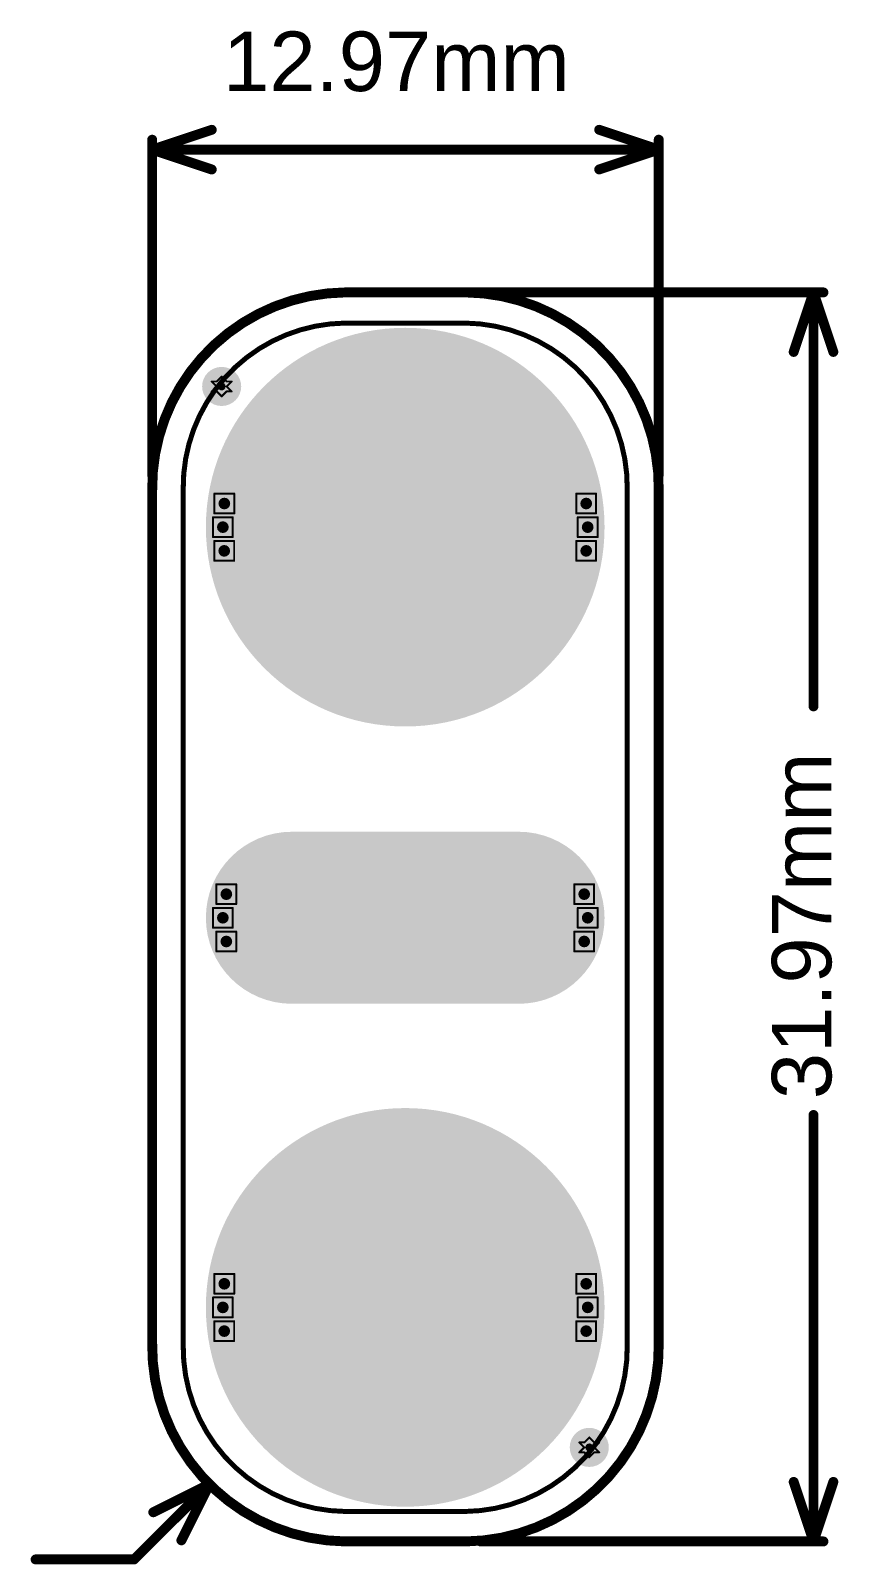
# Model space of a CAD drawing. Header units: inches. Extents: x -3.6 to 9.2, y -0.2 to 3.4.
# Drawn here: x -0.563 to 0.251, y -0.118 to 1.428 of the extents above; entities that cross this region are included whole.
import ezdxf

# ---------------------------------------------------------------- set-up
doc = ezdxf.new("R2010")
doc.units = ezdxf.units.IN
doc.header["$MEASUREMENT"] = 0
for name, color, linetype in [('Board Outline', 216, 'Continuous'), ('Bottom Layer', 5, 'Continuous'), ('Bottom Overlay', 54, 'Continuous'), ('Bottom Paste', 16, 'Continuous'), ('Bottom Solder', 6, 'Continuous'), ('Dimension', 6, 'Continuous'), ('Drill Drawing', 1, 'Continuous'), ('Pad Holes', 156, 'Continuous'), ('Top Layer', 1, 'Continuous'), ('Top Overlay', 2, 'Continuous'), ('Top Paste', 8, 'Continuous'), ('Top Solder', 216, 'Continuous'), ('Via Holes', 16, 'Continuous')]:
    doc.layers.add(name, color=color, linetype=linetype)
doc.styles.add('Arial', font='', dxfattribs={"height": 0.2})
doc.styles.get('Arial').set_extended_font_data('Arial')

# ---------------------------------------------------------------- blocks, each defined once
blk = doc.blocks.new('_EMG________B_1')
at = {"layer": 'Bottom Layer'}
h = blk.add_hatch(color=5, dxfattribs=at)
edge = h.paths.add_edge_path()
edge.add_arc((0, 0.3932), 0.1969, 0, 360)
h = blk.add_hatch(color=5, dxfattribs=at)
edge = h.paths.add_edge_path()
edge.add_arc((-0.1142, 0.0005), 0.0827, 90, 270)
edge.add_line((-0.1142, -0.0822), (0.1142, -0.0822))
edge.add_arc((0.1142, 0.0005), 0.0827, 270, 450)
edge.add_line((0.1142, 0.0832), (-0.1142, 0.0832))
h = blk.add_hatch(color=5, dxfattribs=at)
edge = h.paths.add_edge_path()
edge.add_arc((0, -0.3932), 0.1969, 0, 360)
at = {"layer": 'Bottom Paste'}
h = blk.add_hatch(color=16, dxfattribs=at)
edge = h.paths.add_edge_path()
edge.add_arc((0, 0.3932), 0.1969, 0, 360)
h = blk.add_hatch(color=16, dxfattribs=at)
edge = h.paths.add_edge_path()
edge.add_arc((-0.1142, 0.0005), 0.0827, 90, 270)
edge.add_line((-0.1142, -0.0822), (0.1142, -0.0822))
edge.add_arc((0.1142, 0.0005), 0.0827, 270, 450)
edge.add_line((0.1142, 0.0832), (-0.1142, 0.0832))
h = blk.add_hatch(color=16, dxfattribs=at)
edge = h.paths.add_edge_path()
edge.add_arc((0, -0.3932), 0.1969, 0, 360)
at = {"layer": 'Bottom Solder'}
h = blk.add_hatch(color=6, dxfattribs=at)
edge = h.paths.add_edge_path()
edge.add_arc((0, 0.3932), 0.2009, 0, 360)
h = blk.add_hatch(color=6, dxfattribs=at)
edge = h.paths.add_edge_path()
edge.add_arc((-0.1142, 0.0005), 0.0867, 90, 270)
edge.add_line((-0.1142, -0.0862), (0.1142, -0.0862))
edge.add_arc((0.1142, 0.0005), 0.0867, 270, 450)
edge.add_line((0.1142, 0.0872), (-0.1142, 0.0872))
h = blk.add_hatch(color=6, dxfattribs=at)
edge = h.paths.add_edge_path()
edge.add_arc((0, -0.3932), 0.2009, 0, 360)
at = {"layer": 'Bottom Overlay', "const_width": 0.005}
for points in [[(-0.2237, 0.4317, -0.414214), (-0.0603, 0.5989)], [(0.0603, 0.5989, -0.414214), (0.2238, 0.4317)], [(-0.0603, -0.5989, -0.414214), (-0.2237, -0.4317)], [(0.2238, -0.4317, -0.414214), (0.0603, -0.5989)]]:
    blk.add_lwpolyline(points, format="xyb", dxfattribs=at)
for points in [[(0.0603, 0.5989), (-0.0603, 0.5989)], [(-0.2237, 0.4317), (-0.2237, -0.4317)], [(0.2238, 0.4317), (0.2238, -0.4317)], [(0.0603, -0.5989), (-0.0603, -0.5989)]]:
    blk.add_lwpolyline(points, dxfattribs=at)
at = {"layer": 'Bottom Overlay', "const_width": 0.0025}
for points in [[(-0.0615, 0.5989, 1), (-0.059, 0.5989, 1)], [(-0.0615, 0.5989, 1), (-0.059, 0.5989, 1)], [(0.059, 0.5989, 1), (0.0615, 0.5989, 1)], [(0.059, 0.5989, 1), (0.0615, 0.5989, 1)], [(-0.225, 0.4317, 1), (-0.2225, 0.4317, 1)], [(-0.225, 0.4317, 1), (-0.2225, 0.4317, 1)], [(0.2225, 0.4317, 1), (0.225, 0.4317, 1)], [(0.2225, 0.4317, 1), (0.225, 0.4317, 1)], [(-0.225, -0.4317, 1), (-0.2225, -0.4317, 1)], [(-0.225, -0.4317, 1), (-0.2225, -0.4317, 1)], [(0.2225, -0.4317, 1), (0.225, -0.4317, 1)], [(0.2225, -0.4317, 1), (0.225, -0.4317, 1)], [(-0.0615, -0.5989, 1), (-0.059, -0.5989, 1)], [(-0.0615, -0.5989, 1), (-0.059, -0.5989, 1)], [(0.059, -0.5989, 1), (0.0615, -0.5989, 1)], [(0.059, -0.5989, 1), (0.0615, -0.5989, 1)]]:
    blk.add_lwpolyline(points, format="xyb", close=True, dxfattribs=at)
blk = doc.blocks.new('SEMG_SENSOR_2')
at = {"layer": 'Top Layer'}
h = blk.add_hatch(color=1, dxfattribs=at)
edge = h.paths.add_edge_path()
edge.add_arc((0, 0.3932), 0.1969, 0, 360)
h = blk.add_hatch(color=1, dxfattribs=at)
edge = h.paths.add_edge_path()
edge.add_arc((-0.1142, -0.0005), 0.0827, 90, 270)
edge.add_line((-0.1142, -0.0832), (0.1142, -0.0832))
edge.add_arc((0.1142, -0.0005), 0.0827, 270, 450)
edge.add_line((0.1142, 0.0822), (-0.1142, 0.0822))
h = blk.add_hatch(color=1, dxfattribs=at)
edge = h.paths.add_edge_path()
edge.add_arc((0, -0.3932), 0.1969, 0, 360)
at = {"layer": 'Top Paste'}
h = blk.add_hatch(color=8, dxfattribs=at)
edge = h.paths.add_edge_path()
edge.add_arc((0, 0.3932), 0.1969, 0, 360)
h = blk.add_hatch(color=8, dxfattribs=at)
edge = h.paths.add_edge_path()
edge.add_arc((-0.1142, -0.0005), 0.0827, 90, 270)
edge.add_line((-0.1142, -0.0832), (0.1142, -0.0832))
edge.add_arc((0.1142, -0.0005), 0.0827, 270, 450)
edge.add_line((0.1142, 0.0822), (-0.1142, 0.0822))
h = blk.add_hatch(color=8, dxfattribs=at)
edge = h.paths.add_edge_path()
edge.add_arc((0, -0.3932), 0.1969, 0, 360)
at = {"layer": 'Top Solder'}
h = blk.add_hatch(color=216, dxfattribs=at)
edge = h.paths.add_edge_path()
edge.add_arc((0, 0.3932), 0.2009, 0, 360)
h = blk.add_hatch(color=216, dxfattribs=at)
edge = h.paths.add_edge_path()
edge.add_arc((-0.1142, -0.0005), 0.0867, 90, 270)
edge.add_line((-0.1142, -0.0872), (0.1142, -0.0872))
edge.add_arc((0.1142, -0.0005), 0.0867, 270, 450)
edge.add_line((0.1142, 0.0862), (-0.1142, 0.0862))
h = blk.add_hatch(color=216, dxfattribs=at)
edge = h.paths.add_edge_path()
edge.add_arc((0, -0.3932), 0.2009, 0, 360)
at = {"layer": 'Top Overlay', "const_width": 0.005}
for points in [[(-0.2237, 0.4317, -0.414214), (-0.0603, 0.5989)], [(0.0603, 0.5989, -0.414214), (0.2238, 0.4317)], [(-0.0603, -0.5989, -0.414214), (-0.2237, -0.4317)], [(0.2238, -0.4317, -0.414214), (0.0603, -0.5989)]]:
    blk.add_lwpolyline(points, format="xyb", dxfattribs=at)
for points in [[(-0.0603, 0.5989), (0.0603, 0.5989)], [(-0.2237, -0.4317), (-0.2237, 0.4317)], [(0.2238, -0.4317), (0.2238, 0.4317)], [(-0.0603, -0.5989), (0.0603, -0.5989)]]:
    blk.add_lwpolyline(points, dxfattribs=at)
at = {"layer": 'Top Overlay', "const_width": 0.0025}
for points in [[(-0.0615, 0.5989, 1), (-0.059, 0.5989, 1)], [(-0.0615, 0.5989, 1), (-0.059, 0.5989, 1)], [(0.059, 0.5989, 1), (0.0615, 0.5989, 1)], [(0.059, 0.5989, 1), (0.0615, 0.5989, 1)], [(-0.225, 0.4317, 1), (-0.2225, 0.4317, 1)], [(-0.225, 0.4317, 1), (-0.2225, 0.4317, 1)], [(0.2225, 0.4317, 1), (0.225, 0.4317, 1)], [(0.2225, 0.4317, 1), (0.225, 0.4317, 1)], [(-0.225, -0.4317, 1), (-0.2225, -0.4317, 1)], [(-0.225, -0.4317, 1), (-0.2225, -0.4317, 1)], [(0.2225, -0.4317, 1), (0.225, -0.4317, 1)], [(0.2225, -0.4317, 1), (0.225, -0.4317, 1)], [(-0.0615, -0.5989, 1), (-0.059, -0.5989, 1)], [(-0.0615, -0.5989, 1), (-0.059, -0.5989, 1)], [(0.059, -0.5989, 1), (0.0615, -0.5989, 1)], [(0.059, -0.5989, 1), (0.0615, -0.5989, 1)]]:
    blk.add_lwpolyline(points, format="xyb", close=True, dxfattribs=at)

msp = doc.modelspace()

# ---------------------------------------------------------------- hatches: boundary and pattern name
at = {"layer": 'Bottom Layer'}
h = msp.add_hatch(color=5, dxfattribs=at)
edge = h.paths.add_edge_path()
edge.add_arc((-0.3678, 0.9513), 0.0118, 0, 360)
h = msp.add_hatch(color=5, dxfattribs=at)
edge = h.paths.add_edge_path()
edge.add_arc((-0.0031, 0.9513), 0.0118, 0, 360)
h = msp.add_hatch(color=5, dxfattribs=at)
edge = h.paths.add_edge_path()
edge.add_arc((-0.3693, 0.9275), 0.0118, 0, 360)
h = msp.add_hatch(color=5, dxfattribs=at)
edge = h.paths.add_edge_path()
edge.add_arc((-0.0016, 0.9275), 0.0118, 0, 360)
h = msp.add_hatch(color=5, dxfattribs=at)
edge = h.paths.add_edge_path()
edge.add_arc((-0.3679, 0.9036), 0.0118, 0, 360)
h = msp.add_hatch(color=5, dxfattribs=at)
edge = h.paths.add_edge_path()
edge.add_arc((-0.0031, 0.9036), 0.0118, 0, 360)
h = msp.add_hatch(color=5, dxfattribs=at)
edge = h.paths.add_edge_path()
edge.add_arc((-0.3658, 0.5576), 0.0118, 0, 360)
h = msp.add_hatch(color=5, dxfattribs=at)
edge = h.paths.add_edge_path()
edge.add_arc((-0.0051, 0.5576), 0.0118, 0, 360)
h = msp.add_hatch(color=5, dxfattribs=at)
edge = h.paths.add_edge_path()
edge.add_arc((-0.3693, 0.5338), 0.0118, 0, 360)
h = msp.add_hatch(color=5, dxfattribs=at)
edge = h.paths.add_edge_path()
edge.add_arc((-0.0016, 0.5338), 0.0118, 0, 360)
h = msp.add_hatch(color=5, dxfattribs=at)
edge = h.paths.add_edge_path()
edge.add_arc((-0.3658, 0.5099), 0.0118, 0, 360)
h = msp.add_hatch(color=5, dxfattribs=at)
edge = h.paths.add_edge_path()
edge.add_arc((-0.0051, 0.5099), 0.0118, 0, 360)
h = msp.add_hatch(color=5, dxfattribs=at)
edge = h.paths.add_edge_path()
edge.add_arc((-0.3678, 0.1649), 0.0118, 0, 360)
h = msp.add_hatch(color=5, dxfattribs=at)
edge = h.paths.add_edge_path()
edge.add_arc((-0.0031, 0.1649), 0.0118, 0, 360)
h = msp.add_hatch(color=5, dxfattribs=at)
edge = h.paths.add_edge_path()
edge.add_arc((-0.3693, 0.1411), 0.0118, 0, 360)
h = msp.add_hatch(color=5, dxfattribs=at)
edge = h.paths.add_edge_path()
edge.add_arc((-0.0016, 0.1411), 0.0118, 0, 360)
h = msp.add_hatch(color=5, dxfattribs=at)
edge = h.paths.add_edge_path()
edge.add_arc((-0.3679, 0.1172), 0.0118, 0, 360)
h = msp.add_hatch(color=5, dxfattribs=at)
edge = h.paths.add_edge_path()
edge.add_arc((-0.0031, 0.1172), 0.0118, 0, 360)
at = {"layer": 'Bottom Solder'}
h = msp.add_hatch(color=6, dxfattribs=at)
edge = h.paths.add_edge_path()
edge.add_arc((-0.3705, 1.0693), 0.004, 0, 360)
h = msp.add_hatch(color=6, dxfattribs=at)
edge = h.paths.add_edge_path()
edge.add_arc((0, 0), 0.004, 0, 360)
at = {"layer": 'Pad Holes'}
h = msp.add_hatch(color=7, dxfattribs=at)
edge = h.paths.add_edge_path()
edge.add_arc((-0.3705, 1.0693), 0.0197, 0, 360)
h = msp.add_hatch(color=7, dxfattribs=at)
edge = h.paths.add_edge_path()
edge.add_arc((0, 0), 0.0197, 0, 360)
at = {"layer": 'Top Layer'}
h = msp.add_hatch(color=1, dxfattribs=at)
edge = h.paths.add_edge_path()
edge.add_arc((-0.3678, 0.9513), 0.0118, 0, 360)
h = msp.add_hatch(color=1, dxfattribs=at)
edge = h.paths.add_edge_path()
edge.add_arc((-0.0031, 0.9513), 0.0118, 0, 360)
h = msp.add_hatch(color=1, dxfattribs=at)
edge = h.paths.add_edge_path()
edge.add_arc((-0.3693, 0.9275), 0.0118, 0, 360)
h = msp.add_hatch(color=1, dxfattribs=at)
edge = h.paths.add_edge_path()
edge.add_arc((-0.0016, 0.9275), 0.0118, 0, 360)
h = msp.add_hatch(color=1, dxfattribs=at)
edge = h.paths.add_edge_path()
edge.add_arc((-0.3679, 0.9036), 0.0118, 0, 360)
h = msp.add_hatch(color=1, dxfattribs=at)
edge = h.paths.add_edge_path()
edge.add_arc((-0.0031, 0.9036), 0.0118, 0, 360)
h = msp.add_hatch(color=1, dxfattribs=at)
edge = h.paths.add_edge_path()
edge.add_arc((-0.3658, 0.5576), 0.0118, 0, 360)
h = msp.add_hatch(color=1, dxfattribs=at)
edge = h.paths.add_edge_path()
edge.add_arc((-0.0051, 0.5576), 0.0118, 0, 360)
h = msp.add_hatch(color=1, dxfattribs=at)
edge = h.paths.add_edge_path()
edge.add_arc((-0.3693, 0.5338), 0.0118, 0, 360)
h = msp.add_hatch(color=1, dxfattribs=at)
edge = h.paths.add_edge_path()
edge.add_arc((-0.0016, 0.5338), 0.0118, 0, 360)
h = msp.add_hatch(color=1, dxfattribs=at)
edge = h.paths.add_edge_path()
edge.add_arc((-0.3658, 0.5099), 0.0118, 0, 360)
h = msp.add_hatch(color=1, dxfattribs=at)
edge = h.paths.add_edge_path()
edge.add_arc((-0.0051, 0.5099), 0.0118, 0, 360)
h = msp.add_hatch(color=1, dxfattribs=at)
edge = h.paths.add_edge_path()
edge.add_arc((-0.3678, 0.1649), 0.0118, 0, 360)
h = msp.add_hatch(color=1, dxfattribs=at)
edge = h.paths.add_edge_path()
edge.add_arc((-0.0031, 0.1649), 0.0118, 0, 360)
h = msp.add_hatch(color=1, dxfattribs=at)
edge = h.paths.add_edge_path()
edge.add_arc((-0.3693, 0.1411), 0.0118, 0, 360)
h = msp.add_hatch(color=1, dxfattribs=at)
edge = h.paths.add_edge_path()
edge.add_arc((-0.0016, 0.1411), 0.0118, 0, 360)
h = msp.add_hatch(color=1, dxfattribs=at)
edge = h.paths.add_edge_path()
edge.add_arc((-0.3679, 0.1172), 0.0118, 0, 360)
h = msp.add_hatch(color=1, dxfattribs=at)
edge = h.paths.add_edge_path()
edge.add_arc((-0.0031, 0.1172), 0.0118, 0, 360)
at = {"layer": 'Top Solder'}
h = msp.add_hatch(color=216, dxfattribs=at)
edge = h.paths.add_edge_path()
edge.add_arc((-0.3705, 1.0693), 0.004, 0, 360)
h = msp.add_hatch(color=216, dxfattribs=at)
edge = h.paths.add_edge_path()
edge.add_arc((0, 0), 0.004, 0, 360)
at = {"layer": 'Via Holes'}
h = msp.add_hatch(color=7, dxfattribs=at)
edge = h.paths.add_edge_path()
edge.add_arc((-0.3678, 0.9513), 0.00591, 0, 360)
h = msp.add_hatch(color=7, dxfattribs=at)
edge = h.paths.add_edge_path()
edge.add_arc((-0.0031, 0.9513), 0.00591, 0, 360)
h = msp.add_hatch(color=7, dxfattribs=at)
edge = h.paths.add_edge_path()
edge.add_arc((-0.3693, 0.9275), 0.00591, 0, 360)
h = msp.add_hatch(color=7, dxfattribs=at)
edge = h.paths.add_edge_path()
edge.add_arc((-0.0016, 0.9275), 0.00591, 0, 360)
h = msp.add_hatch(color=7, dxfattribs=at)
edge = h.paths.add_edge_path()
edge.add_arc((-0.3679, 0.9036), 0.00591, 0, 360)
h = msp.add_hatch(color=7, dxfattribs=at)
edge = h.paths.add_edge_path()
edge.add_arc((-0.0031, 0.9036), 0.00591, 0, 360)
h = msp.add_hatch(color=7, dxfattribs=at)
edge = h.paths.add_edge_path()
edge.add_arc((-0.3658, 0.5576), 0.00591, 0, 360)
h = msp.add_hatch(color=7, dxfattribs=at)
edge = h.paths.add_edge_path()
edge.add_arc((-0.0051, 0.5576), 0.00591, 0, 360)
h = msp.add_hatch(color=7, dxfattribs=at)
edge = h.paths.add_edge_path()
edge.add_arc((-0.3693, 0.5338), 0.00591, 0, 360)
h = msp.add_hatch(color=7, dxfattribs=at)
edge = h.paths.add_edge_path()
edge.add_arc((-0.0016, 0.5338), 0.00591, 0, 360)
h = msp.add_hatch(color=7, dxfattribs=at)
edge = h.paths.add_edge_path()
edge.add_arc((-0.3658, 0.5099), 0.00591, 0, 360)
h = msp.add_hatch(color=7, dxfattribs=at)
edge = h.paths.add_edge_path()
edge.add_arc((-0.0051, 0.5099), 0.00591, 0, 360)
h = msp.add_hatch(color=7, dxfattribs=at)
edge = h.paths.add_edge_path()
edge.add_arc((-0.3678, 0.1649), 0.00591, 0, 360)
h = msp.add_hatch(color=7, dxfattribs=at)
edge = h.paths.add_edge_path()
edge.add_arc((-0.0031, 0.1649), 0.00591, 0, 360)
h = msp.add_hatch(color=7, dxfattribs=at)
edge = h.paths.add_edge_path()
edge.add_arc((-0.3693, 0.1411), 0.00591, 0, 360)
h = msp.add_hatch(color=7, dxfattribs=at)
edge = h.paths.add_edge_path()
edge.add_arc((-0.0016, 0.1411), 0.00591, 0, 360)
h = msp.add_hatch(color=7, dxfattribs=at)
edge = h.paths.add_edge_path()
edge.add_arc((-0.3679, 0.1172), 0.00591, 0, 360)
h = msp.add_hatch(color=7, dxfattribs=at)
edge = h.paths.add_edge_path()
edge.add_arc((-0.0031, 0.1172), 0.00591, 0, 360)

# ---------------------------------------------------------------- linework, layer by layer
at = {"layer": 'Board Outline', "const_width": 0.01}
for points in [[(-0.4405, 0.965, -0.414214), (-0.2459, 1.1641)], [(-0.1246, 1.1641, -0.414214), (0.07, 0.965)], [(-0.2459, -0.0948, -0.414214), (-0.4405, 0.1043)], [(0.07, 0.1043, -0.414214), (-0.1246, -0.0948)]]:
    msp.add_lwpolyline(points, format="xyb", dxfattribs=at)
at = {"layer": 'Board Outline'}
for points, const_width in [([(-0.2459, 1.1641), (-0.1246, 1.1641)], 0.01), ([(-0.4405, 0.1043), (-0.4405, 0.965)], 0.01), ([(0.07, 0.1043), (0.07, 0.965)], 0.01), ([(-0.2725, -0.0927), (-0.2723, -0.0924)], 0.005), ([(-0.2459, -0.0948), (-0.1246, -0.0948)], 0.01)]:
    msp.add_lwpolyline(points, dxfattribs=dict(at, const_width=const_width))
for points, const_width in [([(-0.2484, 1.1641, 1), (-0.2434, 1.1641, 1)], 0.005), ([(-0.2484, 1.1641, 1), (-0.2434, 1.1641, 1)], 0.005), ([(-0.1271, 1.1641, 1), (-0.1221, 1.1641, 1)], 0.005), ([(-0.1271, 1.1641, 1), (-0.1221, 1.1641, 1)], 0.005), ([(-0.443, 0.965, 1), (-0.438, 0.965, 1)], 0.005), ([(-0.443, 0.965, 1), (-0.438, 0.965, 1)], 0.005), ([(0.0675, 0.965, 1), (0.0725, 0.965, 1)], 0.005), ([(0.0675, 0.965, 1), (0.0725, 0.965, 1)], 0.005), ([(-0.443, 0.1043, 1), (-0.438, 0.1043, 1)], 0.005), ([(-0.443, 0.1043, 1), (-0.438, 0.1043, 1)], 0.005), ([(0.0675, 0.1043, 1), (0.0725, 0.1043, 1)], 0.005), ([(0.0675, 0.1043, 1), (0.0725, 0.1043, 1)], 0.005), ([(-0.2737, -0.0927, 1), (-0.2712, -0.0927, 1)], 0.0025), ([(-0.2735, -0.0924, 1), (-0.271, -0.0924, 1)], 0.0025), ([(-0.2484, -0.0948, 1), (-0.2434, -0.0948, 1)], 0.005), ([(-0.2484, -0.0948, 1), (-0.2434, -0.0948, 1)], 0.005), ([(-0.1271, -0.0948, 1), (-0.1221, -0.0948, 1)], 0.005), ([(-0.1271, -0.0948, 1), (-0.1221, -0.0948, 1)], 0.005)]:
    msp.add_lwpolyline(points, format="xyb", close=True, dxfattribs=dict(at, const_width=const_width))
at = {"layer": 'Dimension', "const_width": 0.01}
for points in [[(-0.4405, 1.308), (-0.3805, 1.328)], [(0.01, 1.328), (0.07, 1.308)], [(-0.4405, 0.98), (-0.4405, 1.318)], [(0.07, 0.98), (0.07, 1.318)], [(-0.4405, 1.308), (-0.3805, 1.288)], [(-0.4405, 1.308), (-0.1852, 1.308)], [(-0.1852, 1.308), (0.07, 1.308)], [(0.01, 1.288), (0.07, 1.308)], [(-0.2309, 1.1641), (0.236, 1.1641)], [(0.206, 1.1041), (0.226, 1.1641)], [(0.226, 1.1641), (0.246, 1.1041)], [(0.226, 0.7469), (0.226, 1.1641)], [(0.226, -0.0948), (0.226, 0.335)], [(0.206, -0.0348), (0.226, -0.0948)], [(0.226, -0.0948), (0.246, -0.0348)], [(-0.4586, -0.1129), (-0.3828, -0.0371)], [(-0.4394, -0.0654), (-0.3828, -0.0371)], [(-0.4111, -0.0937), (-0.3828, -0.0371)], [(-0.1096, -0.0948), (0.236, -0.0948)], [(-0.558, -0.1129), (-0.4586, -0.1129)]]:
    msp.add_lwpolyline(points, dxfattribs=at)
at = {"layer": 'Dimension', "const_width": 0.005}
for points in [[(-0.383, 1.328, 1), (-0.378, 1.328, 1)], [(0.0075, 1.328, 1), (0.0125, 1.328, 1)], [(-0.443, 1.318, 1), (-0.438, 1.318, 1)], [(0.0675, 1.318, 1), (0.0725, 1.318, 1)], [(-0.443, 1.308, 1), (-0.438, 1.308, 1)], [(-0.443, 1.308, 1), (-0.438, 1.308, 1)], [(-0.443, 1.308, 1), (-0.438, 1.308, 1)], [(-0.1877, 1.308, 1), (-0.1827, 1.308, 1)], [(-0.1877, 1.308, 1), (-0.1827, 1.308, 1)], [(0.0675, 1.308, 1), (0.0725, 1.308, 1)], [(0.0675, 1.308, 1), (0.0725, 1.308, 1)], [(0.0675, 1.308, 1), (0.0725, 1.308, 1)], [(-0.383, 1.288, 1), (-0.378, 1.288, 1)], [(0.0075, 1.288, 1), (0.0125, 1.288, 1)], [(-0.2334, 1.1641, 1), (-0.2284, 1.1641, 1)], [(0.2235, 1.1641, 1), (0.2285, 1.1641, 1)], [(0.2235, 1.1641, 1), (0.2285, 1.1641, 1)], [(0.2235, 1.1641, 1), (0.2285, 1.1641, 1)], [(0.2335, 1.1641, 1), (0.2385, 1.1641, 1)], [(0.2035, 1.1041, 1), (0.2085, 1.1041, 1)], [(0.2435, 1.1041, 1), (0.2485, 1.1041, 1)], [(-0.443, 0.98, 1), (-0.438, 0.98, 1)], [(0.0675, 0.98, 1), (0.0725, 0.98, 1)], [(0.2235, 0.7469, 1), (0.2285, 0.7469, 1)], [(0.2235, 0.335, 1), (0.2285, 0.335, 1)], [(0.2035, -0.0348, 1), (0.2085, -0.0348, 1)], [(0.2435, -0.0348, 1), (0.2485, -0.0348, 1)], [(-0.3853, -0.0371, 1), (-0.3803, -0.0371, 1)], [(-0.3853, -0.0371, 1), (-0.3803, -0.0371, 1)], [(-0.3853, -0.0371, 1), (-0.3803, -0.0371, 1)], [(-0.4419, -0.0654, 1), (-0.4369, -0.0654, 1)], [(-0.4136, -0.0937, 1), (-0.4086, -0.0937, 1)], [(-0.1121, -0.0948, 1), (-0.1071, -0.0948, 1)], [(0.2235, -0.0948, 1), (0.2285, -0.0948, 1)], [(0.2235, -0.0948, 1), (0.2285, -0.0948, 1)], [(0.2235, -0.0948, 1), (0.2285, -0.0948, 1)], [(0.2335, -0.0948, 1), (0.2385, -0.0948, 1)], [(-0.5605, -0.1129, 1), (-0.5555, -0.1129, 1)], [(-0.4611, -0.1129, 1), (-0.4561, -0.1129, 1)], [(-0.4611, -0.1129, 1), (-0.4561, -0.1129, 1)]]:
    msp.add_lwpolyline(points, format="xyb", close=True, dxfattribs=at)
at = {"layer": 'Drill Drawing', "const_width": 0.002}
for points in [[(-0.3805, 1.0743), (-0.3755, 1.0693)], [(-0.3805, 1.0743), (-0.3755, 1.0743)], [(-0.3805, 1.0643), (-0.3755, 1.0693)], [(-0.3755, 1.0743), (-0.3705, 1.0793)], [(-0.3705, 1.0793), (-0.3655, 1.0743)], [(-0.3655, 1.0743), (-0.3605, 1.0743)], [(-0.3655, 1.0693), (-0.3605, 1.0743)], [(-0.3655, 1.0693), (-0.3605, 1.0643)], [(-0.3805, 1.0643), (-0.3755, 1.0643)], [(-0.3755, 1.0643), (-0.3705, 1.0593)], [(-0.3705, 1.0593), (-0.3655, 1.0643)], [(-0.3655, 1.0643), (-0.3605, 1.0643)], [(-0.3778, 0.9613), (-0.3578, 0.9613)], [(-0.3778, 0.9413), (-0.3778, 0.9613)], [(-0.3578, 0.9413), (-0.3578, 0.9613)], [(-0.0131, 0.9613), (0.0069, 0.9613)], [(-0.0131, 0.9413), (-0.0131, 0.9613)], [(0.0069, 0.9413), (0.0069, 0.9613)], [(-0.3793, 0.9375), (-0.3593, 0.9375)], [(-0.3793, 0.9175), (-0.3793, 0.9375)], [(-0.3778, 0.9413), (-0.3578, 0.9413)], [(-0.3593, 0.9175), (-0.3593, 0.9375)], [(-0.0131, 0.9413), (0.0069, 0.9413)], [(-0.0116, 0.9375), (0.0084, 0.9375)], [(-0.0116, 0.9175), (-0.0116, 0.9375)], [(0.0084, 0.9175), (0.0084, 0.9375)], [(-0.3793, 0.9175), (-0.3593, 0.9175)], [(-0.3779, 0.9136), (-0.3579, 0.9136)], [(-0.3779, 0.8936), (-0.3779, 0.9136)], [(-0.3579, 0.8936), (-0.3579, 0.9136)], [(-0.0131, 0.9136), (0.0069, 0.9136)], [(-0.0131, 0.8936), (-0.0131, 0.9136)], [(-0.0116, 0.9175), (0.0084, 0.9175)], [(0.0069, 0.8936), (0.0069, 0.9136)], [(-0.3779, 0.8936), (-0.3579, 0.8936)], [(-0.0131, 0.8936), (0.0069, 0.8936)], [(-0.3758, 0.5676), (-0.3558, 0.5676)], [(-0.3758, 0.5476), (-0.3758, 0.5676)], [(-0.3558, 0.5476), (-0.3558, 0.5676)], [(-0.0151, 0.5676), (0.0049, 0.5676)], [(-0.0151, 0.5476), (-0.0151, 0.5676)], [(0.0049, 0.5476), (0.0049, 0.5676)], [(-0.3793, 0.5438), (-0.3593, 0.5438)], [(-0.3793, 0.5238), (-0.3793, 0.5438)], [(-0.3758, 0.5476), (-0.3558, 0.5476)], [(-0.3593, 0.5238), (-0.3593, 0.5438)], [(-0.0151, 0.5476), (0.0049, 0.5476)], [(-0.0116, 0.5438), (0.0084, 0.5438)], [(-0.0116, 0.5238), (-0.0116, 0.5438)], [(0.0084, 0.5238), (0.0084, 0.5438)], [(-0.3793, 0.5238), (-0.3593, 0.5238)], [(-0.3758, 0.5199), (-0.3558, 0.5199)], [(-0.3758, 0.4999), (-0.3758, 0.5199)], [(-0.3558, 0.4999), (-0.3558, 0.5199)], [(-0.0151, 0.5199), (0.0049, 0.5199)], [(-0.0151, 0.4999), (-0.0151, 0.5199)], [(-0.0116, 0.5238), (0.0084, 0.5238)], [(0.0049, 0.4999), (0.0049, 0.5199)], [(-0.3758, 0.4999), (-0.3558, 0.4999)], [(-0.0151, 0.4999), (0.0049, 0.4999)], [(-0.3778, 0.1749), (-0.3578, 0.1749)], [(-0.3778, 0.1549), (-0.3778, 0.1749)], [(-0.3578, 0.1549), (-0.3578, 0.1749)], [(-0.0131, 0.1749), (0.0069, 0.1749)], [(-0.0131, 0.1549), (-0.0131, 0.1749)], [(0.0069, 0.1549), (0.0069, 0.1749)], [(-0.3778, 0.1549), (-0.3578, 0.1549)], [(-0.0131, 0.1549), (0.0069, 0.1549)], [(-0.3793, 0.1511), (-0.3593, 0.1511)], [(-0.3793, 0.1311), (-0.3793, 0.1511)], [(-0.3593, 0.1311), (-0.3593, 0.1511)], [(-0.0116, 0.1511), (0.0084, 0.1511)], [(-0.0116, 0.1311), (-0.0116, 0.1511)], [(0.0084, 0.1311), (0.0084, 0.1511)], [(-0.3793, 0.1311), (-0.3593, 0.1311)], [(-0.3779, 0.1272), (-0.3579, 0.1272)], [(-0.3779, 0.1072), (-0.3779, 0.1272)], [(-0.3579, 0.1072), (-0.3579, 0.1272)], [(-0.0131, 0.1272), (0.0069, 0.1272)], [(-0.0131, 0.1072), (-0.0131, 0.1272)], [(-0.0116, 0.1311), (0.0084, 0.1311)], [(0.0069, 0.1072), (0.0069, 0.1272)], [(-0.3779, 0.1072), (-0.3579, 0.1072)], [(-0.0131, 0.1072), (0.0069, 0.1072)], [(-0.01, 0.005), (-0.005, 0)], [(-0.01, 0.005), (-0.005, 0.005)], [(-0.01, -0.005), (-0.005, 0)], [(-0.005, 0.005), (0, 0.01)], [(0, 0.01), (0.005, 0.005)], [(0.005, 0.005), (0.01, 0.005)], [(0.005, 0), (0.01, 0.005)], [(0.005, 0), (0.01, -0.005)], [(-0.01, -0.005), (-0.005, -0.005)], [(-0.005, -0.005), (0, -0.01)], [(0, -0.01), (0.005, -0.005)], [(0.005, -0.005), (0.01, -0.005)]]:
    msp.add_lwpolyline(points, dxfattribs=at)
at = {"layer": 'Drill Drawing', "const_width": 0.001}
for points in [[(-0.381, 1.0743, 1), (-0.38, 1.0743, 1)], [(-0.381, 1.0743, 1), (-0.38, 1.0743, 1)], [(-0.376, 1.0743, 1), (-0.375, 1.0743, 1)], [(-0.376, 1.0743, 1), (-0.375, 1.0743, 1)], [(-0.376, 1.0693, 1), (-0.375, 1.0693, 1)], [(-0.376, 1.0693, 1), (-0.375, 1.0693, 1)], [(-0.371, 1.0793, 1), (-0.37, 1.0793, 1)], [(-0.371, 1.0793, 1), (-0.37, 1.0793, 1)], [(-0.366, 1.0743, 1), (-0.365, 1.0743, 1)], [(-0.366, 1.0743, 1), (-0.365, 1.0743, 1)], [(-0.366, 1.0693, 1), (-0.365, 1.0693, 1)], [(-0.366, 1.0693, 1), (-0.365, 1.0693, 1)], [(-0.361, 1.0743, 1), (-0.36, 1.0743, 1)], [(-0.361, 1.0743, 1), (-0.36, 1.0743, 1)], [(-0.381, 1.0643, 1), (-0.38, 1.0643, 1)], [(-0.381, 1.0643, 1), (-0.38, 1.0643, 1)], [(-0.376, 1.0643, 1), (-0.375, 1.0643, 1)], [(-0.376, 1.0643, 1), (-0.375, 1.0643, 1)], [(-0.371, 1.0593, 1), (-0.37, 1.0593, 1)], [(-0.371, 1.0593, 1), (-0.37, 1.0593, 1)], [(-0.366, 1.0643, 1), (-0.365, 1.0643, 1)], [(-0.366, 1.0643, 1), (-0.365, 1.0643, 1)], [(-0.361, 1.0643, 1), (-0.36, 1.0643, 1)], [(-0.361, 1.0643, 1), (-0.36, 1.0643, 1)], [(-0.3783, 0.9613, 1), (-0.3773, 0.9613, 1)], [(-0.3783, 0.9613, 1), (-0.3773, 0.9613, 1)], [(-0.3583, 0.9613, 1), (-0.3573, 0.9613, 1)], [(-0.3583, 0.9613, 1), (-0.3573, 0.9613, 1)], [(-0.0136, 0.9613, 1), (-0.0126, 0.9613, 1)], [(-0.0136, 0.9613, 1), (-0.0126, 0.9613, 1)], [(0.0064, 0.9613, 1), (0.0074, 0.9613, 1)], [(0.0064, 0.9613, 1), (0.0074, 0.9613, 1)], [(-0.3798, 0.9375, 1), (-0.3788, 0.9375, 1)], [(-0.3798, 0.9375, 1), (-0.3788, 0.9375, 1)], [(-0.3783, 0.9413, 1), (-0.3773, 0.9413, 1)], [(-0.3783, 0.9413, 1), (-0.3773, 0.9413, 1)], [(-0.3598, 0.9375, 1), (-0.3588, 0.9375, 1)], [(-0.3598, 0.9375, 1), (-0.3588, 0.9375, 1)], [(-0.3583, 0.9413, 1), (-0.3573, 0.9413, 1)], [(-0.3583, 0.9413, 1), (-0.3573, 0.9413, 1)], [(-0.0136, 0.9413, 1), (-0.0126, 0.9413, 1)], [(-0.0136, 0.9413, 1), (-0.0126, 0.9413, 1)], [(-0.0121, 0.9375, 1), (-0.0111, 0.9375, 1)], [(-0.0121, 0.9375, 1), (-0.0111, 0.9375, 1)], [(0.0064, 0.9413, 1), (0.0074, 0.9413, 1)], [(0.0064, 0.9413, 1), (0.0074, 0.9413, 1)], [(0.0079, 0.9375, 1), (0.0089, 0.9375, 1)], [(0.0079, 0.9375, 1), (0.0089, 0.9375, 1)], [(-0.3798, 0.9175, 1), (-0.3788, 0.9175, 1)], [(-0.3798, 0.9175, 1), (-0.3788, 0.9175, 1)], [(-0.3784, 0.9136, 1), (-0.3774, 0.9136, 1)], [(-0.3784, 0.9136, 1), (-0.3774, 0.9136, 1)], [(-0.3598, 0.9175, 1), (-0.3588, 0.9175, 1)], [(-0.3598, 0.9175, 1), (-0.3588, 0.9175, 1)], [(-0.3584, 0.9136, 1), (-0.3574, 0.9136, 1)], [(-0.3584, 0.9136, 1), (-0.3574, 0.9136, 1)], [(-0.0136, 0.9136, 1), (-0.0126, 0.9136, 1)], [(-0.0136, 0.9136, 1), (-0.0126, 0.9136, 1)], [(-0.0121, 0.9175, 1), (-0.0111, 0.9175, 1)], [(-0.0121, 0.9175, 1), (-0.0111, 0.9175, 1)], [(0.0064, 0.9136, 1), (0.0074, 0.9136, 1)], [(0.0064, 0.9136, 1), (0.0074, 0.9136, 1)], [(0.0079, 0.9175, 1), (0.0089, 0.9175, 1)], [(0.0079, 0.9175, 1), (0.0089, 0.9175, 1)], [(-0.3784, 0.8936, 1), (-0.3774, 0.8936, 1)], [(-0.3784, 0.8936, 1), (-0.3774, 0.8936, 1)], [(-0.3584, 0.8936, 1), (-0.3574, 0.8936, 1)], [(-0.3584, 0.8936, 1), (-0.3574, 0.8936, 1)], [(-0.0136, 0.8936, 1), (-0.0126, 0.8936, 1)], [(-0.0136, 0.8936, 1), (-0.0126, 0.8936, 1)], [(0.0064, 0.8936, 1), (0.0074, 0.8936, 1)], [(0.0064, 0.8936, 1), (0.0074, 0.8936, 1)], [(-0.3763, 0.5676, 1), (-0.3753, 0.5676, 1)], [(-0.3763, 0.5676, 1), (-0.3753, 0.5676, 1)], [(-0.3563, 0.5676, 1), (-0.3553, 0.5676, 1)], [(-0.3563, 0.5676, 1), (-0.3553, 0.5676, 1)], [(-0.0156, 0.5676, 1), (-0.0146, 0.5676, 1)], [(-0.0156, 0.5676, 1), (-0.0146, 0.5676, 1)], [(0.0044, 0.5676, 1), (0.0054, 0.5676, 1)], [(0.0044, 0.5676, 1), (0.0054, 0.5676, 1)], [(-0.3798, 0.5438, 1), (-0.3788, 0.5438, 1)], [(-0.3798, 0.5438, 1), (-0.3788, 0.5438, 1)], [(-0.3763, 0.5476, 1), (-0.3753, 0.5476, 1)], [(-0.3763, 0.5476, 1), (-0.3753, 0.5476, 1)], [(-0.3598, 0.5438, 1), (-0.3588, 0.5438, 1)], [(-0.3598, 0.5438, 1), (-0.3588, 0.5438, 1)], [(-0.3563, 0.5476, 1), (-0.3553, 0.5476, 1)], [(-0.3563, 0.5476, 1), (-0.3553, 0.5476, 1)], [(-0.0156, 0.5476, 1), (-0.0146, 0.5476, 1)], [(-0.0156, 0.5476, 1), (-0.0146, 0.5476, 1)], [(-0.0121, 0.5438, 1), (-0.0111, 0.5438, 1)], [(-0.0121, 0.5438, 1), (-0.0111, 0.5438, 1)], [(0.0044, 0.5476, 1), (0.0054, 0.5476, 1)], [(0.0044, 0.5476, 1), (0.0054, 0.5476, 1)], [(0.0079, 0.5438, 1), (0.0089, 0.5438, 1)], [(0.0079, 0.5438, 1), (0.0089, 0.5438, 1)], [(-0.3798, 0.5238, 1), (-0.3788, 0.5238, 1)], [(-0.3798, 0.5238, 1), (-0.3788, 0.5238, 1)], [(-0.3763, 0.5199, 1), (-0.3753, 0.5199, 1)], [(-0.3763, 0.5199, 1), (-0.3753, 0.5199, 1)], [(-0.3598, 0.5238, 1), (-0.3588, 0.5238, 1)], [(-0.3598, 0.5238, 1), (-0.3588, 0.5238, 1)], [(-0.3563, 0.5199, 1), (-0.3553, 0.5199, 1)], [(-0.3563, 0.5199, 1), (-0.3553, 0.5199, 1)], [(-0.0156, 0.5199, 1), (-0.0146, 0.5199, 1)], [(-0.0156, 0.5199, 1), (-0.0146, 0.5199, 1)], [(-0.0121, 0.5238, 1), (-0.0111, 0.5238, 1)], [(-0.0121, 0.5238, 1), (-0.0111, 0.5238, 1)], [(0.0044, 0.5199, 1), (0.0054, 0.5199, 1)], [(0.0044, 0.5199, 1), (0.0054, 0.5199, 1)], [(0.0079, 0.5238, 1), (0.0089, 0.5238, 1)], [(0.0079, 0.5238, 1), (0.0089, 0.5238, 1)], [(-0.3763, 0.4999, 1), (-0.3753, 0.4999, 1)], [(-0.3763, 0.4999, 1), (-0.3753, 0.4999, 1)], [(-0.3563, 0.4999, 1), (-0.3553, 0.4999, 1)], [(-0.3563, 0.4999, 1), (-0.3553, 0.4999, 1)], [(-0.0156, 0.4999, 1), (-0.0146, 0.4999, 1)], [(-0.0156, 0.4999, 1), (-0.0146, 0.4999, 1)], [(0.0044, 0.4999, 1), (0.0054, 0.4999, 1)], [(0.0044, 0.4999, 1), (0.0054, 0.4999, 1)], [(-0.3783, 0.1749, 1), (-0.3773, 0.1749, 1)], [(-0.3783, 0.1749, 1), (-0.3773, 0.1749, 1)], [(-0.3583, 0.1749, 1), (-0.3573, 0.1749, 1)], [(-0.3583, 0.1749, 1), (-0.3573, 0.1749, 1)], [(-0.0136, 0.1749, 1), (-0.0126, 0.1749, 1)], [(-0.0136, 0.1749, 1), (-0.0126, 0.1749, 1)], [(0.0064, 0.1749, 1), (0.0074, 0.1749, 1)], [(0.0064, 0.1749, 1), (0.0074, 0.1749, 1)], [(-0.3783, 0.1549, 1), (-0.3773, 0.1549, 1)], [(-0.3783, 0.1549, 1), (-0.3773, 0.1549, 1)], [(-0.3583, 0.1549, 1), (-0.3573, 0.1549, 1)], [(-0.3583, 0.1549, 1), (-0.3573, 0.1549, 1)], [(-0.0136, 0.1549, 1), (-0.0126, 0.1549, 1)], [(-0.0136, 0.1549, 1), (-0.0126, 0.1549, 1)], [(0.0064, 0.1549, 1), (0.0074, 0.1549, 1)], [(0.0064, 0.1549, 1), (0.0074, 0.1549, 1)], [(-0.3798, 0.1511, 1), (-0.3788, 0.1511, 1)], [(-0.3798, 0.1511, 1), (-0.3788, 0.1511, 1)], [(-0.3598, 0.1511, 1), (-0.3588, 0.1511, 1)], [(-0.3598, 0.1511, 1), (-0.3588, 0.1511, 1)], [(-0.0121, 0.1511, 1), (-0.0111, 0.1511, 1)], [(-0.0121, 0.1511, 1), (-0.0111, 0.1511, 1)], [(0.0079, 0.1511, 1), (0.0089, 0.1511, 1)], [(0.0079, 0.1511, 1), (0.0089, 0.1511, 1)], [(-0.3798, 0.1311, 1), (-0.3788, 0.1311, 1)], [(-0.3798, 0.1311, 1), (-0.3788, 0.1311, 1)], [(-0.3784, 0.1272, 1), (-0.3774, 0.1272, 1)], [(-0.3784, 0.1272, 1), (-0.3774, 0.1272, 1)], [(-0.3598, 0.1311, 1), (-0.3588, 0.1311, 1)], [(-0.3598, 0.1311, 1), (-0.3588, 0.1311, 1)], [(-0.3584, 0.1272, 1), (-0.3574, 0.1272, 1)], [(-0.3584, 0.1272, 1), (-0.3574, 0.1272, 1)], [(-0.0136, 0.1272, 1), (-0.0126, 0.1272, 1)], [(-0.0136, 0.1272, 1), (-0.0126, 0.1272, 1)], [(-0.0121, 0.1311, 1), (-0.0111, 0.1311, 1)], [(-0.0121, 0.1311, 1), (-0.0111, 0.1311, 1)], [(0.0064, 0.1272, 1), (0.0074, 0.1272, 1)], [(0.0064, 0.1272, 1), (0.0074, 0.1272, 1)], [(0.0079, 0.1311, 1), (0.0089, 0.1311, 1)], [(0.0079, 0.1311, 1), (0.0089, 0.1311, 1)], [(-0.3784, 0.1072, 1), (-0.3774, 0.1072, 1)], [(-0.3784, 0.1072, 1), (-0.3774, 0.1072, 1)], [(-0.3584, 0.1072, 1), (-0.3574, 0.1072, 1)], [(-0.3584, 0.1072, 1), (-0.3574, 0.1072, 1)], [(-0.0136, 0.1072, 1), (-0.0126, 0.1072, 1)], [(-0.0136, 0.1072, 1), (-0.0126, 0.1072, 1)], [(0.0064, 0.1072, 1), (0.0074, 0.1072, 1)], [(0.0064, 0.1072, 1), (0.0074, 0.1072, 1)], [(-0.0105, 0.005, 1), (-0.0095, 0.005, 1)], [(-0.0105, 0.005, 1), (-0.0095, 0.005, 1)], [(-0.0055, 0.005, 1), (-0.0045, 0.005, 1)], [(-0.0055, 0.005, 1), (-0.0045, 0.005, 1)], [(-0.0055, 0, 1), (-0.0045, 0, 1)], [(-0.0055, 0, 1), (-0.0045, 0, 1)], [(-0.0005, 0.01, 1), (0.0005, 0.01, 1)], [(-0.0005, 0.01, 1), (0.0005, 0.01, 1)], [(0.0045, 0.005, 1), (0.0055, 0.005, 1)], [(0.0045, 0.005, 1), (0.0055, 0.005, 1)], [(0.0045, 0, 1), (0.0055, 0, 1)], [(0.0045, 0, 1), (0.0055, 0, 1)], [(0.0095, 0.005, 1), (0.0105, 0.005, 1)], [(0.0095, 0.005, 1), (0.0105, 0.005, 1)], [(-0.0105, -0.005, 1), (-0.0095, -0.005, 1)], [(-0.0105, -0.005, 1), (-0.0095, -0.005, 1)], [(-0.0055, -0.005, 1), (-0.0045, -0.005, 1)], [(-0.0055, -0.005, 1), (-0.0045, -0.005, 1)], [(-0.0005, -0.01, 1), (0.0005, -0.01, 1)], [(-0.0005, -0.01, 1), (0.0005, -0.01, 1)], [(0.0045, -0.005, 1), (0.0055, -0.005, 1)], [(0.0045, -0.005, 1), (0.0055, -0.005, 1)], [(0.0095, -0.005, 1), (0.0105, -0.005, 1)], [(0.0095, -0.005, 1), (0.0105, -0.005, 1)]]:
    msp.add_lwpolyline(points, format="xyb", close=True, dxfattribs=at)

# ---------------------------------------------------------------- block references
at = {"rotation": 180}
msp.add_blockref('_EMG________B_1', (-0.1855, 0.5343), dxfattribs=at)
msp.add_blockref('SEMG_SENSOR_2', (-0.1855, 0.5343))

# ---------------------------------------------------------------- texts
at = {"layer": 'Dimension', "style": 'Arial'}
msp.add_text('12.97mm', height=0.06, dxfattribs=at).set_placement((-0.369, 1.367))
msp.add_text('31.97mm', height=0.06, rotation=90, dxfattribs=at).set_placement((0.244, 0.351))

doc.saveas('drawing.dxf')
